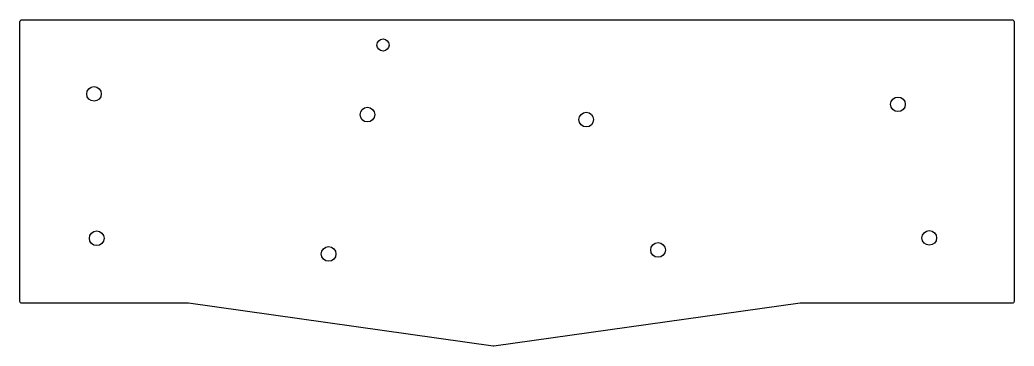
# Model space of a CAD drawing. Header units: millimetres. Extents: x 69 to 340, y -155 to -65.
import ezdxf

# ---------------------------------------------------------------- set-up
doc = ezdxf.new("R2010")
doc.units = ezdxf.units.MM
doc.layers.get('0').update_dxf_attribs({"linetype": 'CONTINUOUS'})

msp = doc.modelspace()

# ---------------------------------------------------------------- linework, layer by layer
msp.add_lwpolyline([(340.22, -142.41, -0.414214), (339.72, -142.91), (336.22, -142.91), (281.86, -142.91, 0.034831), (281.79, -142.92), (198.13, -154.64, -0.069937), (197.99, -154.64), (114.79, -142.92, 0.03502), (114.72, -142.91), (69.22, -142.91, -0.414214), (68.72, -142.41), (68.72, -65.91, -0.414214), (69.22, -65.41), (339.72, -65.41, -0.414214), (340.22, -65.91)], format="xyb", close=True)
for centre, radius in [((167.88, -72.29), 1.65), ((88.96, -85.66), 2), ((308.5, -88.51), 2), ((163.64, -91.33), 2), ((223.38, -92.7), 2), ((89.69, -125.15), 2), ((317.06, -125.04), 2), ((153.02, -129.44), 2), ((242.99, -128.34), 2)]:
    msp.add_circle(centre, radius)

doc.saveas('drawing.dxf')
